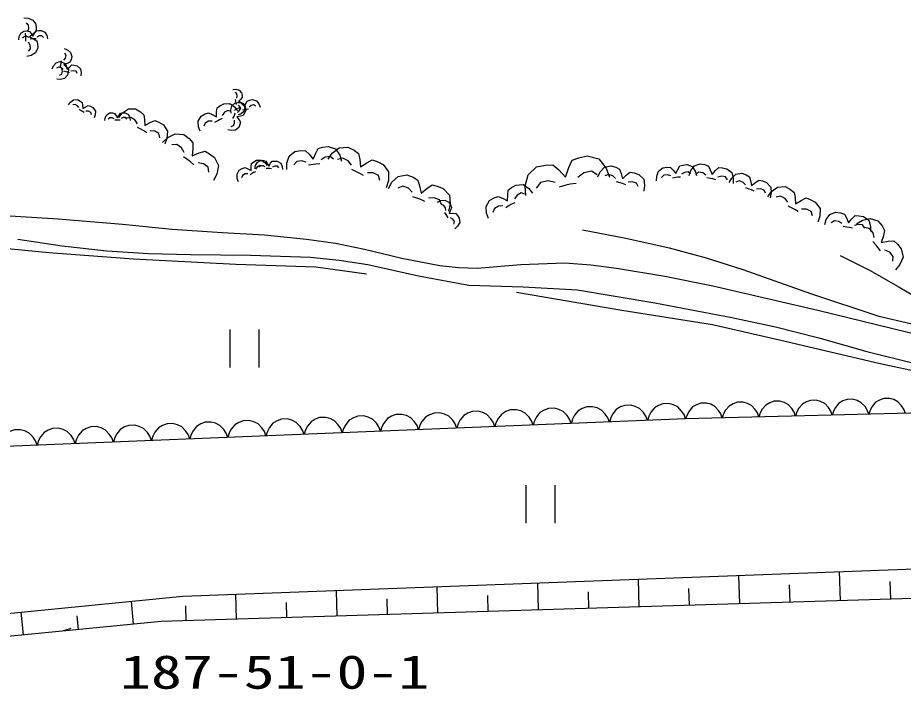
# Model space of a CAD drawing. Units: millimetres, scale not verified. Extents: x 40000 to 680000, y 20000 to 380000.
# Drawn here: x 210754 to 245471, y 276048 to 302362 of the extents above; entities that cross this region are included whole.
import ezdxf
from ezdxf.enums import TextEntityAlignment as Align

# ---------------------------------------------------------------- set-up
doc = ezdxf.new("R2010")
doc.units = ezdxf.units.MM
doc.header["$LTSCALE"] = 1000
doc.layers.add('M-BGD', color=7, linetype='Continuous', lineweight=25)
doc.layers.add('M-BMK-SRVR', color=3, linetype='Continuous', lineweight=25)
doc.styles.add('ＭＳ ゴシック', font='')
doc.styles.get('ＭＳ ゴシック').set_extended_font_data('MS Gothic')

# ---------------------------------------------------------------- blocks, each defined once
blk = doc.blocks.new('BUHIN273')
at = {"color": 7, "linetype": 'Continuous', "lineweight": 25}
blk.add_lwpolyline([(748, 30), (685, 200), (589, 342), (437, 501), (269, 584), (91, 633), (-141, 624), (-315, 560), (-476, 464), (-615, 294), (-695, 144), (-748, -30)], dxfattribs=at)
blk = doc.blocks.new('BUHIN274')
at = {"color": 7, "linetype": 'Continuous', "lineweight": 25}
blk.add_lwpolyline([(718, 18), (660, 182), (570, 320), (426, 474), (266, 556), (96, 606), (-127, 600), (-294, 542), (-450, 452), (-586, 290), (-665, 148), (-718, -18)], dxfattribs=at)
blk = doc.blocks.new('BUHIN346')
at = {"color": 7, "linetype": 'Continuous', "lineweight": 25}
for p, q in [((-578, 750), (-578, -750)), ((574, -750), (574, 750))]:
    blk.add_line(p, q, dxfattribs=at)

msp = doc.modelspace()

# ---------------------------------------------------------------- linework, layer by layer
at = {"layer": 'M-BGD'}
for p, q in [((209078, 293444), (211979, 293164)), ((211979, 293164), (215287, 292910)), ((215287, 292910), (219308, 292706)), ((219308, 292706), (222438, 292605)), ((222438, 292605), (224422, 292325)), ((230311, 291612), (234433, 290900)), ((234433, 290900), (237996, 290340)), ((237996, 290340), (240668, 289729)), ((240668, 289729), (244561, 288813)), ((244561, 288813), (247614, 288152)), ((251297, 287005), (236939, 286640)), ((236939, 286640), (207026, 285435)), ((217231, 279696), (254882, 281105)), ((243009, 279520), (242974, 280660)), ((231172, 279157), (231140, 280217)), ((235118, 279278), (235084, 280364)), ((239063, 279399), (239029, 280512)), ((244982, 279580), (244961, 280272)), ((253859, 279852), (216376, 278704)), ((223281, 278915), (223250, 279921)), ((227226, 279036), (227195, 280069)), ((233145, 279218), (233125, 279861)), ((237090, 279339), (237070, 279998)), ((241036, 279459), (241015, 280135)), ((205902, 278586), (217231, 279696)), ((215297, 278598), (215209, 279498)), ((219335, 278794), (219305, 279773)), ((225254, 278976), (225235, 279587)), ((229199, 279097), (229180, 279724)), ((217362, 278734), (217344, 279313)), ((221308, 278855), (221290, 279450)), ((210981, 278177), (210893, 279075)), ((213139, 278388), (213086, 278927)), ((216376, 278704), (209902, 278071)), ((212835, 278426), (212548, 278339))]:
    msp.add_line(p, q, dxfattribs=at)
for points in [[(210987, 302362), (211160, 302349), (211346, 302272), (211467, 302105), (211479, 301942), (211463, 301811), (211359, 301718), (211218, 301615), (211378, 301536), (211502, 301458), (211527, 301337), (211539, 301185), (211456, 300984), (211276, 300882), (211107, 300841)], [(211145, 301816), (211193, 301935), (211182, 302075), (211095, 302164)], [(210796, 301494), (210811, 301620), (210874, 301754), (211000, 301837), (211120, 301842), (211216, 301826), (211281, 301746), (211352, 301640), (211415, 301754), (211476, 301843), (211566, 301858), (211678, 301862), (211823, 301794), (211892, 301659), (211917, 301534)], [(211078, 301447), (211078, 301551), (211072, 301631), (211058, 301756)], [(211202, 301592), (211116, 301631), (211013, 301627), (210945, 301566)], [(211178, 301057), (211259, 301148), (211248, 301285), (211182, 301402)], [(211471, 301532), (211395, 301535), (211336, 301532), (211244, 301526)], [(211760, 301593), (211696, 301655), (211595, 301651), (211507, 301606)], [(212569, 301157), (212699, 301104), (212823, 300999), (212875, 300842), (212845, 300713), (212800, 300615), (212698, 300570), (212564, 300525), (212667, 300425), (212744, 300334), (212733, 300235), (212705, 300115), (212592, 299980), (212429, 299946), (212289, 299956)], [(212415, 300430), (212440, 300510), (212455, 300573), (212475, 300672)], [(212557, 300698), (212623, 300777), (212648, 300888), (212603, 300978)], [(212106, 300359), (212157, 300480), (212258, 300595), (212406, 300641), (212527, 300611), (212617, 300568), (212658, 300471), (212698, 300345), (212793, 300440), (212880, 300511), (212972, 300500), (213084, 300472), (213209, 300363), (213239, 300210), (213227, 300079)], [(212536, 300341), (212463, 300404), (212359, 300430), (212274, 300389)], [(212396, 300105), (212481, 300155), (212506, 300263), (212483, 300370)], [(212785, 300204), (212711, 300229), (212652, 300244), (212559, 300264)], [(213089, 300182), (213043, 300262), (212943, 300287), (212842, 300267)], [(219188, 299552), (219303, 299559), (219433, 299524), (219527, 299425), (219550, 299318), (219550, 299230), (219490, 299160), (219406, 299080), (219518, 299041), (219607, 299001), (219634, 298923), (219656, 298824), (219618, 298684), (219509, 298601), (219401, 298559)], [(219340, 299206), (219361, 299288), (219342, 299380), (219276, 299431)], [(212750, 298953), (212826, 299057), (212947, 299143), (213098, 299153), (213206, 299097), (213282, 299035), (213299, 298934), (213309, 298806), (213421, 298874), (213519, 298922), (213604, 298890), (213704, 298838), (213798, 298707), (213791, 298554), (213750, 298433)], [(213154, 298838), (213098, 298915), (213006, 298963), (212916, 298943)], [(217900, 297911), (217835, 298090), (217829, 298311), (217941, 298506), (218099, 298592), (218237, 298635), (218376, 298573), (218542, 298478), (218550, 298673), (218572, 298833), (218681, 298912), (218828, 298992), (219067, 298999), (219250, 298866), (219366, 298715)], [(219446, 299085), (219564, 299015), (219667, 298896), (219693, 298736), (219645, 298617), (219587, 298530), (219482, 298502), (219347, 298479), (219431, 298367), (219491, 298269), (219466, 298175), (219422, 298064), (219292, 297952), (219130, 297943), (218997, 297974)], [(219117, 298623), (219110, 298755), (219150, 298903), (219264, 299009), (219386, 299035), (219487, 299035), (219566, 298966), (219657, 298869), (219702, 298997), (219749, 299098), (219837, 299129), (219951, 299152), (220111, 299109), (220205, 298983), (220252, 298860)], [(219329, 298957), (219319, 299025), (219308, 299077), (219288, 299158)], [(219429, 298708), (219474, 298775), (219455, 298864), (219401, 298936)], [(220082, 298892), (220006, 298945), (219904, 298923), (219822, 298862)], [(213359, 298652), (213294, 298692), (213242, 298720), (213158, 298760)], [(213643, 298562), (213618, 298648), (213528, 298695), (213428, 298699)], [(214166, 298331), (214183, 298444), (214243, 298561), (214358, 298631), (214466, 298631), (214551, 298614), (214606, 298541), (214666, 298444), (214726, 298544), (214783, 298621), (214863, 298631), (214963, 298631), (215091, 298566), (215149, 298444), (215166, 298331)], [(214716, 298452), (214864, 298636), (215095, 298786), (215375, 298792), (215568, 298680), (215703, 298560), (215727, 298372), (215733, 298134), (215945, 298252), (216130, 298332), (216284, 298267), (216464, 298162), (216626, 297913), (216602, 297632), (216517, 297411)], [(219118, 298689), (218991, 298729), (218859, 298657), (218772, 298537)], [(219190, 298410), (219226, 298483), (219249, 298541), (219283, 298634)], [(219513, 298795), (219419, 298820), (219314, 298798), (219256, 298723)], [(219366, 298646), (219441, 298712), (219483, 298815), (219452, 298908)], [(219797, 298780), (219720, 298770), (219660, 298757), (219567, 298735)], [(214531, 298406), (214456, 298444), (214363, 298444), (214301, 298391)], [(214768, 298344), (214701, 298349), (214648, 298349), (214566, 298346)], [(215029, 298389), (214973, 298446), (214883, 298446), (214803, 298409)], [(215451, 298207), (215355, 298353), (215189, 298449), (215021, 298420)], [(218375, 298315), (218235, 298309), (218099, 298235), (218050, 298108)], [(218773, 298414), (218670, 298367), (218593, 298325), (218474, 298255)], [(219123, 298101), (219211, 298136), (219252, 298236), (219246, 298342)], [(215814, 297848), (215698, 297927), (215603, 297981), (215452, 298063)], [(216329, 297658), (216290, 297819), (216128, 297913), (215945, 297928)], [(216432, 297467), (216633, 297666), (216927, 297813), (217261, 297783), (217476, 297623), (217620, 297462), (217623, 297236), (217599, 296952), (217867, 297063), (218097, 297133), (218272, 297035), (218472, 296887), (218631, 296568), (218564, 296238), (218433, 295987)], [(217273, 297077), (217179, 297263), (216993, 297400), (216791, 297387)], [(221302, 296420), (221303, 296667), (221395, 296939), (221619, 297126), (221850, 297161), (222039, 297150), (222180, 297012), (222340, 296822), (222437, 297056), (222536, 297241), (222704, 297288), (222919, 297320), (223214, 297221), (223377, 296976), (223450, 296740)], [(222921, 296823), (223087, 297060), (223356, 297260), (223696, 297291), (223942, 297171), (224116, 297036), (224160, 296809), (224188, 296519), (224437, 296680), (224655, 296792), (224848, 296725), (225076, 296613), (225294, 296322), (225288, 295978), (225202, 295702)], [(217656, 296600), (217528, 296710), (217423, 296788), (217254, 296905)], [(223137, 296820), (223000, 296926), (222807, 296897), (222647, 296791)], [(223838, 296585), (223709, 296754), (223498, 296858), (223296, 296808)], [(230674, 295391), (230651, 295772), (230763, 296201), (231090, 296514), (231443, 296591), (231734, 296595), (231967, 296397), (232234, 296120), (232359, 296491), (232492, 296787), (232747, 296878), (233076, 296950), (233541, 296828), (233818, 296468), (233956, 296111)], [(218243, 296305), (218218, 296502), (218038, 296635), (217822, 296678)], [(219415, 295929), (219362, 296066), (219354, 296236), (219438, 296388), (219559, 296457), (219665, 296492), (219773, 296446), (219903, 296375), (219906, 296525), (219921, 296649), (220004, 296711), (220116, 296775), (220301, 296784), (220444, 296684), (220535, 296569)], [(220055, 296451), (220079, 296572), (220148, 296696), (220275, 296767), (220392, 296763), (220483, 296741), (220539, 296660), (220600, 296552), (220669, 296658), (220734, 296740), (220821, 296747), (220929, 296743), (221064, 296668), (221121, 296533), (221136, 296411)], [(220344, 296545), (220246, 296575), (220145, 296517), (220079, 296424)], [(220453, 296517), (220373, 296561), (220273, 296565), (220204, 296510)], [(220990, 296479), (220933, 296543), (220835, 296546), (220747, 296509)], [(222062, 296698), (221889, 296755), (221690, 296725), (221573, 296592)], [(222592, 296640), (222446, 296629), (222333, 296612), (222156, 296580)], [(233496, 296131), (233590, 296324), (233764, 296502), (234011, 296563), (234204, 296503), (234348, 296424), (234406, 296262), (234459, 296053), (234623, 296200), (234770, 296307), (234920, 296280), (235100, 296224), (235293, 296036), (235328, 295783), (235297, 295570)], [(235799, 295977), (235804, 296156), (235874, 296352), (236039, 296484), (236207, 296506), (236343, 296495), (236443, 296393), (236557, 296253), (236630, 296421), (236705, 296554), (236827, 296585), (236983, 296605), (237195, 296529), (237310, 296350), (237360, 296177)], [(237081, 296185), (237147, 296373), (237288, 296556), (237508, 296640), (237693, 296606), (237833, 296548), (237905, 296406), (237977, 296219), (238112, 296372), (238236, 296487), (238377, 296478), (238549, 296446), (238748, 296294), (238807, 296064), (238801, 295865)], [(219776, 296246), (219668, 296240), (219564, 296181), (219527, 296082)], [(220082, 296328), (220003, 296291), (219944, 296257), (219853, 296202)], [(220707, 296440), (220634, 296448), (220577, 296451), (220488, 296451)], [(224309, 296176), (224161, 296263), (224041, 296322), (223850, 296409)], [(224953, 295987), (224892, 296180), (224687, 296281), (224462, 296285)], [(225285, 295667), (225425, 295917), (225670, 296141), (226003, 296205), (226257, 296111), (226442, 295995), (226508, 295775), (226564, 295492), (226794, 295675), (226998, 295808), (227196, 295761), (227432, 295673), (227676, 295407), (227703, 295067), (227646, 294786)], [(233464, 296201), (233242, 296350), (232946, 296285), (232711, 296104)], [(234195, 296061), (234081, 296171), (233915, 296223), (233773, 296163)], [(236353, 296167), (236229, 296211), (236084, 296192), (235997, 296098)], [(237133, 296240), (237036, 296318), (236896, 296300), (236778, 296226)], [(237733, 296198), (237616, 296286), (237456, 296316), (237332, 296245)], [(238583, 296008), (238507, 296125), (238352, 296154), (238202, 296115)], [(238650, 295907), (238745, 296077), (238912, 296229), (239138, 296272), (239310, 296207), (239436, 296128), (239480, 295979), (239518, 295787), (239674, 295911), (239813, 296001), (239947, 295969), (240107, 295909), (240272, 295728), (240290, 295498), (240251, 295307)], [(229213, 294491), (229131, 294702), (229116, 294965), (229244, 295200), (229429, 295308), (229593, 295363), (229760, 295293), (229961, 295185), (229964, 295417), (229985, 295608), (230113, 295705), (230285, 295805), (230570, 295821), (230791, 295668), (230934, 295492)], [(231818, 295900), (231545, 295969), (231242, 295902), (231074, 295685)], [(232643, 295866), (232418, 295834), (232245, 295796), (231976, 295728)], [(234588, 295816), (234469, 295863), (234375, 295892), (234225, 295934)], [(235081, 295751), (235015, 295885), (234853, 295936), (234687, 295913)], [(236737, 296117), (236630, 296112), (236548, 296101), (236420, 296081)], [(238121, 296014), (238007, 296044), (237916, 296061), (237774, 296083)], [(239279, 295808), (239182, 295913), (239034, 295969), (238902, 295922)], [(226212, 295522), (226068, 295677), (225850, 295758), (225656, 295689)], [(230640, 295453), (230488, 295497), (230333, 295407), (230232, 295262)], [(239622, 295566), (239517, 295614), (239433, 295646), (239299, 295691)], [(240065, 295482), (240012, 295607), (239868, 295661), (239717, 295649)], [(240158, 295348), (240305, 295551), (240540, 295721), (240835, 295744), (241046, 295636), (241195, 295517), (241231, 295320), (241251, 295068), (241469, 295204), (241659, 295299), (241826, 295238), (242022, 295138), (242207, 294883), (242197, 294586), (242119, 294347)], [(226718, 295166), (226563, 295237), (226439, 295283), (226242, 295350)], [(227372, 295043), (227292, 295227), (227080, 295306), (226858, 295288)], [(227207, 295137), (227336, 295195), (227499, 295213), (227650, 295141), (227723, 295029), (227763, 294928), (227725, 294822), (227664, 294693), (227809, 294699), (227929, 294692), (227994, 294615), (228062, 294511), (228081, 294334), (227992, 294191), (227887, 294096)], [(230237, 295115), (230116, 295057), (230026, 295004), (229886, 294917)], [(240949, 295130), (240839, 295278), (240658, 295371), (240483, 295331)], [(227533, 294808), (227521, 294912), (227458, 295008), (227361, 295037)], [(229766, 294985), (229599, 294975), (229440, 294882), (229385, 294729)], [(241352, 294770), (241224, 294847), (241121, 294900), (240957, 294977)], [(241907, 294598), (241856, 294766), (241680, 294856), (241485, 294862)], [(209816, 294636), (212339, 294484), (214856, 294272), (216806, 294082), (218769, 293952), (220424, 293852), (222073, 293691), (223209, 293523), (224345, 293294), (225812, 292946), (227303, 292655), (228028, 292573), (228765, 292552), (230478, 292686), (232203, 292760), (233220, 292684), (234234, 292548), (236121, 292234), (238000, 291860), (242121, 290909), (246233, 289898)], [(227630, 294518), (227589, 294592), (227553, 294647), (227495, 294731)], [(227854, 294279), (227876, 294375), (227815, 294469), (227721, 294526)], [(242389, 294260), (242453, 294458), (242593, 294652), (242820, 294746), (243014, 294716), (243162, 294661), (243241, 294515), (243321, 294322), (243458, 294486), (243583, 294609), (243730, 294605), (243910, 294577), (244121, 294424), (244190, 294187), (244190, 293980)], [(243068, 294293), (242943, 294381), (242777, 294407), (242649, 294330)], [(243641, 294288), (243870, 294428), (244173, 294499), (244474, 294398), (244638, 294204), (244735, 294025), (244689, 293815), (244604, 293559), (244876, 293603), (245103, 293617), (245242, 293488), (245394, 293308), (245471, 292980), (245338, 292690), (245162, 292487)], [(243478, 294114), (243358, 294141), (243263, 294156), (243114, 294175)], [(243959, 294122), (243876, 294241), (243714, 294266), (243559, 294221)], [(244331, 293745), (244285, 293937), (244144, 294104), (243955, 294136)], [(232897, 294046), (234594, 293728), (236288, 293350), (237740, 292950), (239176, 292492), (241832, 291553), (244507, 290670), (245751, 290379), (247019, 290144), (248105, 289921), (249186, 289638), (251220, 289021), (253242, 288344), (254711, 287738), (256197, 287191), (257298, 286906), (258425, 286677), (262550, 285916), (266670, 285094), (270711, 284188), (274739, 283223), (277088, 282547), (279451, 281886)], [(210753, 293690), (212500, 293427), (214251, 293225), (215884, 293125), (217530, 293085), (219881, 293063), (222236, 292982), (223356, 292867), (224479, 292692), (226460, 292254), (228445, 291878), (230571, 291821), (232697, 291703), (235726, 291189), (238753, 290615), (240462, 290244), (242160, 289815), (244041, 289288), (245942, 288819)], [(244580, 293222), (244486, 293351), (244406, 293446), (244276, 293591)], [(243000, 293046), (244149, 292468), (245271, 291836), (246110, 291329), (246984, 290873), (247762, 290565), (248563, 290312), (250613, 289781), (252642, 289193), (254162, 288539), (255711, 287939), (257097, 287466), (258512, 287046), (260003, 286672), (261517, 286354), (263814, 285941), (266120, 285589), (268618, 285238), (271104, 284828), (272571, 284532), (274037, 284174), (274642, 284001), (275251, 283814)], [(245056, 292822), (245076, 293009), (244939, 293171), (244750, 293258)]]:
    msp.add_lwpolyline(points, dxfattribs=at)

# ---------------------------------------------------------------- block references
at = {"layer": 'M-BGD', "rotation": 359.99994}
for name, p in [('BUHIN346', (219650, 289402)), ('BUHIN273', (233200, 286489)), ('BUHIN273', (234696, 286549)), ('BUHIN273', (236191, 286610)), ('BUHIN274', (237657, 286658)), ('BUHIN274', (239093, 286695)), ('BUHIN274', (240529, 286731)), ('BUHIN274', (241965, 286768)), ('BUHIN274', (243400, 286804)), ('BUHIN274', (244836, 286841)), ('BUHIN273', (225722, 286188)), ('BUHIN273', (227217, 286248)), ('BUHIN273', (228713, 286309)), ('BUHIN273', (230209, 286369)), ('BUHIN273', (231704, 286429)), ('BUHIN273', (216748, 285827)), ('BUHIN273', (218243, 285887)), ('BUHIN273', (219739, 285947)), ('BUHIN273', (221235, 286007)), ('BUHIN273', (222730, 286068)), ('BUHIN273', (224226, 286128)), ('BUHIN273', (210765, 285586)), ('BUHIN273', (212261, 285646)), ('BUHIN273', (213756, 285706)), ('BUHIN273', (215252, 285766)), ('BUHIN346', (231256, 283302))]:
    msp.add_blockref(name, p, dxfattribs=at)

# ---------------------------------------------------------------- texts
at = {"layer": 'M-BMK-SRVR', "style": 'ＭＳ ゴシック', "width": 1.35}
msp.add_text('187-51-0-1', height=1320, dxfattribs=at).set_placement((214767, 275674), align=Align.BOTTOM_LEFT)

doc.saveas('drawing.dxf')
